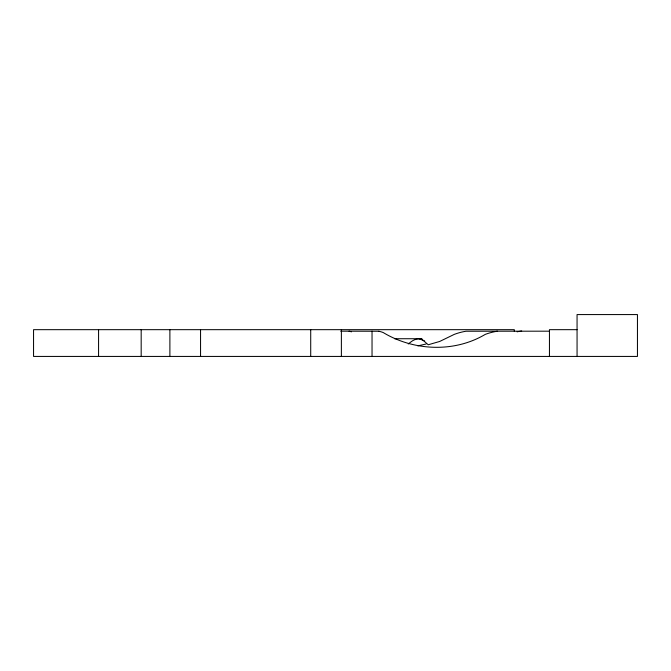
<?xml version="1.0" encoding="UTF-8"?>
<svg xmlns="http://www.w3.org/2000/svg" width="671" height="671" viewBox="0 0 671 671"><rect width="100%" height="100%" fill="white"/><g stroke="black" fill="none" stroke-linecap="round" stroke-linejoin="round"><path stroke-width="1.01" d="M408.253 343.971L411.214 341.698A14.276 14.276 0 0 1 419.92 338.729L421.958 338.729M417.815 345.867L426.119 344.013M497.446 331.18L497.152 331.231A63.259 63.259 0 0 0 485.292 334.368C454.301 352.803 413.764 350.975 383.225 332.556A33.08 33.08 0 0 0 378.956 331.248M521.686 330.988L520.151 331.231A62.328 62.328 0 0 0 517.115 331.818M577.06 329.671L549.448 329.671L549.448 356.427M340.734 331.18L378.956 331.248M549.448 331.18L465.984 331.231A61.782 61.782 0 0 0 454.284 334.376L439.706 341.455L428.241 344.768L422.915 340.138A5.745 5.745 0 0 0 419.149 338.729L394.573 338.729M349.046 331.18L349.339 331.248A31.923 31.923 0 0 1 351.478 331.835M418.989 338.637L424.709 341.053M577.06 356.427L577.06 314.573L637.45 314.573L637.45 356.427L33.55 356.427L33.55 329.671L514.296 329.671L514.296 331.18M372.036 331.18L372.036 356.427M341.38 329.671L341.38 356.427M310.715 329.671L310.715 356.427M200.554 329.671L200.554 356.427M169.889 329.671L169.889 356.427M141.178 329.671L141.178 356.427M98.57 329.671L98.57 356.427"/></g></svg>
